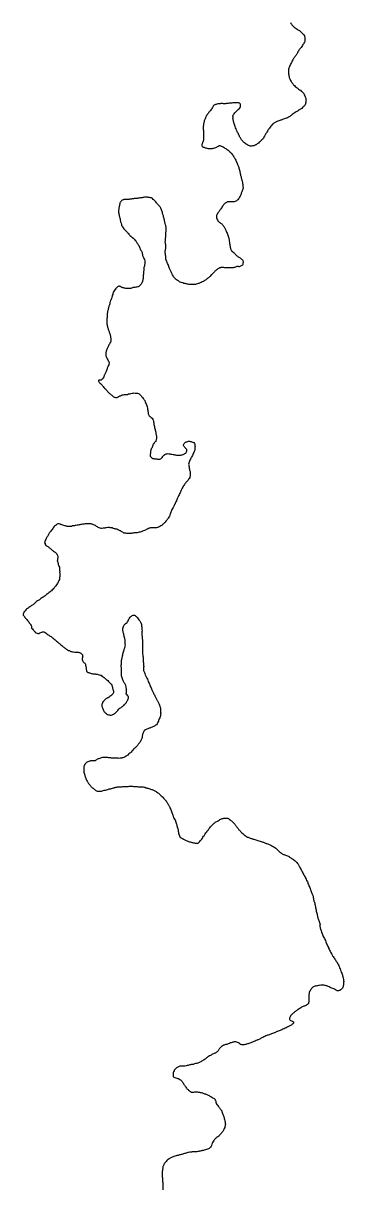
# Model space of a CAD drawing. Header units: inches. Extents: x 130170 to 284068, y 377793 to 804530.
# Drawn here: x 252175 to 254785, y 708781 to 718270 of the extents above; entities that cross this region are included whole.
import ezdxf

# ---------------------------------------------------------------- set-up
doc = ezdxf.new("R2010")
doc.units = ezdxf.units.IN
doc.header["$MEASUREMENT"] = 0
doc.layers.add('muni_il', color=7, linetype='Continuous')

msp = doc.modelspace()

# ---------------------------------------------------------------- linework, layer by layer
at = {"layer": 'muni_il'}
msp.add_lwpolyline([(254351, 718276), (254355, 718270), (254359, 718264), (254362.5, 718259), (254366, 718254), (254371, 718249.3), (254376, 718244.7), (254381, 718240), (254389, 718234), (254393.5, 718230.5), (254398, 718227), (254405, 718222), (254411, 718218.5), (254417, 718215), (254424, 718213), (254429, 718208.5), (254434, 718204), (254439, 718199), (254444, 718194), (254447.5, 718190), (254451, 718186), (254455.5, 718181.5), (254460, 718177), (254465, 718169), (254466, 718164), (254467.5, 718157), (254469, 718150), (254469.5, 718145), (254470, 718140), (254469.5, 718134.5), (254469, 718129), (254467.5, 718123.5), (254466, 718118), (254461, 718110), (254457, 718103.5), (254453, 718097), (254449, 718089), (254445, 718081), (254439.5, 718074.5), (254434, 718068), (254429, 718062.5), (254424, 718057), (254420, 718050.5), (254416, 718044), (254412.5, 718037), (254409, 718030), (254405.5, 718025), (254402, 718020), (254399.5, 718015.5), (254397, 718011), (254393, 718005.7), (254389, 718000.3), (254385, 717995), (254381, 717989.5), (254377, 717984), (254373.5, 717978), (254370, 717972), (254366.5, 717965), (254363, 717958), (254359, 717950.5), (254355, 717943), (254350.5, 717934.5), (254346, 717926), (254343, 717918), (254340, 717910), (254338, 717904), (254336, 717898), (254335.5, 717890.5), (254335, 717883), (254335, 717874.5), (254335, 717866), (254336, 717858), (254337, 717850), (254338.7, 717843.3), (254340.3, 717836.7), (254342, 717830), (254343.5, 717824), (254345, 717818), (254348, 717811), (254351, 717804), (254356, 717797), (254361, 717790), (254365, 717784.5), (254369, 717779), (254372.5, 717774), (254376, 717769), (254383, 717763), (254390, 717757), (254397.5, 717750.5), (254405, 717744), (254411.5, 717738.5), (254418, 717733), (254425, 717728), (254432, 717725), (254439, 717719), (254444, 717715), (254449, 717711), (254454, 717705), (254460, 717698), (254464, 717689), (254468, 717681), (254472, 717673), (254474, 717666.5), (254476, 717660), (254477, 717652), (254477.5, 717645.5), (254478, 717639), (254477, 717633.5), (254476, 717628), (254475, 717620), (254473, 717613), (254472, 717609), (254468.5, 717604), (254465, 717599), (254461, 717594.5), (254457, 717590), (254450, 717584), (254443, 717578), (254438.5, 717574), (254434, 717570), (254429, 717567.5), (254424, 717565), (254418, 717562), (254414, 717558.5), (254410, 717555), (254403.5, 717552), (254397, 717549), (254389.5, 717544.5), (254382, 717540), (254377, 717536), (254372, 717532), (254366, 717528), (254361.5, 717524), (254357, 717520), (254351.5, 717516), (254346, 717512), (254340.5, 717508.5), (254335, 717505), (254326, 717501), (254317.7, 717498), (254309.3, 717495), (254301, 717492), (254294, 717489.5), (254287, 717487), (254281, 717485), (254275, 717483), (254270, 717481.5), (254265, 717480), (254257.3, 717477), (254249.7, 717474), (254242, 717471), (254236, 717468), (254231, 717466), (254226, 717464), (254221.5, 717461), (254217, 717458), (254211, 717453), (254205, 717448), (254199, 717441), (254195, 717436.5), (254191, 717432), (254186, 717424.7), (254181, 717417.3), (254176, 717410), (254172, 717404.5), (254168, 717399), (254163, 717391.5), (254158, 717384), (254155, 717378.5), (254152, 717373), (254148.5, 717368), (254145, 717363), (254142, 717357), (254139, 717351), (254135.5, 717343.5), (254132, 717336), (254128.5, 717332), (254125, 717328), (254118.3, 717321.7), (254111.7, 717315.3), (254105, 717309), (254101, 717305.5), (254097, 717302), (254090, 717295), (254085.5, 717291.5), (254081, 717288), (254076.5, 717285), (254072, 717282), (254067.5, 717279.5), (254063, 717277), (254058, 717275.5), (254053, 717274), (254048, 717273), (254043, 717272), (254034, 717271), (254028, 717271), (254022, 717271), (254017, 717272), (254009, 717275), (254004, 717278), (253996, 717283), (253991.5, 717286), (253987, 717289), (253980.5, 717294), (253974, 717299), (253970, 717303), (253966, 717307), (253959.5, 717314), (253953, 717321), (253949.5, 717327), (253946, 717333), (253943, 717338.5), (253940, 717344), (253937.5, 717348.5), (253935, 717353), (253931.3, 717360.7), (253927.7, 717368.3), (253924, 717376), (253921, 717382), (253918.5, 717386.5), (253916, 717391), (253913.5, 717396), (253911, 717401), (253907.7, 717410.3), (253904.3, 717419.7), (253901, 717429), (253898, 717437), (253895, 717446), (253892, 717455), (253890.5, 717460), (253889, 717465), (253887.5, 717471), (253886, 717477), (253885, 717482), (253884, 717487), (253883, 717495), (253883.5, 717500.5), (253884, 717506), (253883, 717514), (253884, 717522), (253887, 717528), (253892.5, 717534.5), (253898, 717541), (253902, 717545), (253906, 717549), (253912, 717555), (253916, 717559.5), (253920, 717564), (253924, 717567.5), (253928, 717571), (253935, 717577), (253941, 717585), (253943, 717593), (253944, 717599), (253944, 717605), (253944, 717611), (253942, 717614), (253939, 717616), (253935, 717619), (253930, 717622), (253924, 717623), (253918, 717624), (253908, 717624), (253900, 717623), (253891, 717622), (253883, 717621.5), (253875, 717621), (253866.5, 717620.5), (253858, 717620), (253851.5, 717619), (253845, 717618), (253839, 717617.5), (253833, 717617), (253827.5, 717616.5), (253822, 717616), (253814.5, 717616), (253807, 717616), (253801.5, 717616.5), (253796, 717617), (253789.5, 717617), (253783, 717617), (253780, 717615), (253776, 717615), (253768, 717614), (253759, 717614), (253752, 717611), (253747, 717609.5), (253742, 717608), (253735, 717606), (253730, 717604), (253725, 717601), (253722, 717597), (253719, 717590), (253715, 717584), (253712, 717578), (253708, 717571), (253705, 717568), (253700, 717561), (253695, 717554), (253691, 717550), (253687, 717546), (253684.5, 717541.5), (253682, 717537), (253678, 717533), (253674, 717529), (253672, 717524), (253668, 717519), (253664, 717513), (253663, 717509), (253661, 717505), (253658, 717501), (253656, 717493), (253653.5, 717487), (253651, 717481), (253649.5, 717475), (253648, 717469), (253646.5, 717463), (253645, 717457), (253644, 717452), (253643, 717447), (253642, 717438), (253641.5, 717431.5), (253641, 717425), (253641, 717418.5), (253641, 717412), (253641.5, 717405), (253642, 717398), (253642, 717391.5), (253642, 717385), (253642, 717375), (253642, 717367), (253642, 717359), (253642, 717350), (253643, 717341), (253643, 717335), (253643, 717326), (253643, 717320), (253641, 717313), (253639, 717309), (253638, 717305), (253636, 717301), (253635, 717297), (253631, 717289), (253629, 717284), (253629, 717281), (253629, 717278), (253629, 717274), (253631, 717271), (253632, 717269), (253634, 717267), (253637, 717263), (253641, 717263), (253644, 717262), (253648, 717261), (253651, 717259), (253656, 717257), (253660, 717257), (253664, 717256), (253671, 717253), (253677, 717251), (253682, 717250), (253688, 717250), (253694, 717250), (253699, 717250), (253704, 717250), (253709.5, 717251), (253715, 717252), (253720.5, 717252.5), (253726, 717253), (253734, 717256), (253743, 717259), (253748, 717261.5), (253753, 717264), (253757, 717266), (253765, 717271), (253770, 717275), (253777, 717275), (253782, 717273), (253786, 717271), (253789, 717270), (253795, 717267), (253802, 717264), (253810, 717259), (253818, 717254), (253825, 717250), (253831, 717246), (253837, 717241.5), (253843, 717237), (253847, 717233.5), (253851, 717230), (253856, 717225.5), (253861, 717221), (253868, 717215), (253871.5, 717211), (253875, 717207), (253879, 717200), (253882, 717195.5), (253885, 717191), (253890, 717184), (253893, 717179), (253896, 717174), (253898.5, 717168.5), (253901, 717163), (253905, 717156), (253909, 717149), (253913, 717140), (253916, 717133), (253918, 717127.5), (253920, 717122), (253922.5, 717116.5), (253925, 717111), (253928, 717104), (253931, 717095), (253932, 717089.5), (253933, 717084), (253936, 717075), (253938, 717066), (253940, 717057), (253941, 717052), (253942, 717047), (253943.5, 717039.5), (253945, 717032), (253947, 717026), (253949, 717020), (253950, 717015), (253951, 717010), (253952.5, 717004.5), (253954, 716999), (253956, 716992), (253958, 716984), (253960, 716975), (253961, 716966), (253963, 716959), (253963.5, 716952), (253964, 716945), (253964.5, 716939.5), (253965, 716934), (253965, 716927), (253962, 716919), (253960, 716914), (253957, 716906), (253954, 716897), (253952.5, 716892), (253951, 716887), (253948.5, 716881), (253946, 716875), (253944, 716868), (253940.5, 716861.5), (253937, 716855), (253933, 716847), (253928, 716840), (253923, 716834), (253917, 716829), (253911, 716824), (253906, 716821.5), (253901, 716819), (253894, 716818), (253889, 716817), (253884, 716816), (253876.3, 716816.3), (253868.7, 716816.7), (253861, 716817), (253852, 716817.5), (253843, 716818), (253839, 716816), (253835, 716814), (253829, 716812), (253825, 716809), (253820, 716805), (253815, 716801), (253812, 716798), (253806, 716791), (253802, 716786.5), (253798, 716782), (253793, 716774), (253788.5, 716767), (253784, 716760), (253781, 716755.5), (253778, 716751), (253774.5, 716746), (253771, 716741), (253767.5, 716736.5), (253764, 716732), (253761, 716727), (253758, 716722), (253754, 716714), (253750, 716707), (253749, 716703), (253749, 716697), (253749, 716691), (253750, 716685), (253751, 716680), (253752, 716677), (253757, 716669), (253760, 716663), (253765, 716656), (253771, 716651), (253775, 716648), (253778, 716646), (253782, 716644), (253788, 716639), (253791, 716637), (253794, 716634), (253799, 716629), (253803, 716625), (253807, 716619), (253810, 716614), (253814, 716607), (253817, 716602), (253820, 716597), (253822, 716592), (253824, 716587), (253826, 716582), (253828, 716577), (253831.3, 716569), (253834.7, 716561), (253838, 716553), (253841.5, 716545.5), (253845, 716538), (253847, 716530), (253848, 716521), (253849, 716515), (253851, 716509), (253852, 716503), (253853, 716497), (253854, 716491), (253855, 716484.5), (253856, 716478), (253857, 716470), (253858, 716462), (253859, 716455), (253861, 716447), (253862, 716440), (253864, 716434), (253865, 716429), (253867, 716425), (253870, 716418), (253874, 716415), (253876, 716413), (253879, 716412), (253882, 716410), (253885, 716407), (253892, 716402), (253897, 716397), (253901, 716391), (253905, 716386), (253911, 716381), (253915.5, 716377.5), (253920, 716374), (253926, 716370), (253931, 716366.5), (253936, 716363), (253942, 716360), (253947, 716356), (253953, 716351), (253957, 716347), (253960, 716344), (253962, 716340), (253964, 716336), (253965, 716331), (253966, 716327), (253965, 716322), (253964, 716318), (253963, 716313), (253962, 716306), (253960, 716302), (253955, 716297), (253950, 716295), (253944, 716292), (253938, 716289), (253933, 716287), (253930, 716287), (253927, 716289), (253925, 716289), (253921, 716290), (253918, 716291), (253914, 716289), (253909, 716287), (253904, 716286), (253897, 716283), (253890, 716281), (253884, 716279), (253878, 716279), (253872, 716278.5), (253866, 716278), (253858, 716278), (253852.5, 716278), (253847, 716278), (253839.5, 716278.5), (253832, 716279), (253824.5, 716279.5), (253817, 716280), (253809, 716281), (253803, 716282), (253796, 716282), (253790, 716282), (253785, 716282), (253781, 716280), (253775, 716278), (253768, 716275), (253761, 716271), (253755, 716267), (253749, 716263), (253744, 716258), (253740, 716254.5), (253736, 716251), (253732.5, 716247), (253729, 716243), (253725, 716239.5), (253721, 716236), (253715, 716231), (253711, 716226), (253706, 716221), (253701, 716215), (253697, 716210), (253693, 716206.5), (253689, 716203), (253683, 716198.5), (253677, 716194), (253672, 716190), (253667, 716186), (253663, 716182.5), (253659, 716179), (253651, 716175), (253646, 716172), (253639, 716168), (253631, 716164), (253623, 716160), (253615, 716157), (253610, 716155), (253605, 716153), (253599, 716151), (253593, 716149), (253584, 716146), (253577, 716144), (253572, 716143), (253566.5, 716143), (253561, 716143), (253552, 716143), (253544.5, 716143.5), (253537, 716144), (253527, 716144), (253518, 716146), (253512, 716147), (253505, 716148), (253499, 716150), (253493, 716151), (253484, 716153), (253477, 716156), (253471, 716158), (253462, 716160), (253454, 716163), (253448, 716166), (253442, 716170), (253438, 716173), (253433, 716175), (253427.5, 716178.5), (253422, 716182), (253415, 716187), (253411, 716192), (253406, 716198), (253402.5, 716202.5), (253399, 716207), (253395, 716214), (253390, 716222), (253388, 716227), (253385, 716233), (253382, 716241), (253380, 716247), (253377, 716253), (253375, 716258), (253372, 716263), (253369.5, 716268.5), (253367, 716274), (253364, 716281.5), (253361, 716289), (253357.5, 716298), (253354, 716307), (253350.5, 716315.5), (253347, 716324), (253343.5, 716333), (253340, 716342), (253336, 716350), (253336, 716356), (253335, 716363), (253335, 716369.5), (253335, 716376), (253334, 716381), (253333, 716386), (253332.5, 716392), (253332, 716398), (253331.5, 716406), (253331, 716414), (253332, 716419), (253333, 716424), (253334, 716431), (253335, 716438), (253335, 716448), (253335, 716457), (253335, 716466), (253334, 716475), (253332.5, 716482), (253331, 716489), (253332, 716494.5), (253333, 716500), (253333.5, 716508), (253334, 716516), (253334.5, 716522.5), (253335, 716529), (253335.3, 716536), (253335.7, 716543), (253336, 716550), (253336, 716556.5), (253336, 716563), (253337, 716569.5), (253338, 716576), (253338.5, 716581), (253339, 716586), (253339, 716596), (253338, 716604), (253337.5, 716609.5), (253337, 716615), (253335, 716623), (253333, 716630), (253331, 716639), (253329.5, 716644), (253328, 716649), (253327, 716654.5), (253326, 716660), (253325, 716664), (253324, 716669), (253323, 716674), (253321.5, 716680), (253320, 716686), (253318, 716695), (253316, 716704), (253314.5, 716709), (253313, 716714), (253310, 716723), (253308, 716731), (253306, 716737.7), (253304, 716744.3), (253302, 716751), (253298, 716758), (253295.5, 716764), (253293, 716770), (253290, 716774), (253287, 716778), (253284, 716782), (253279, 716787.5), (253274, 716793), (253269.5, 716798.5), (253265, 716804), (253260, 716809), (253254, 716817), (253247, 716824), (253242, 716830), (253238, 716833.5), (253234, 716837), (253228, 716843), (253224, 716846), (253218, 716848), (253210, 716850), (253202, 716851), (253195, 716852), (253192, 716853), (253188, 716854), (253181, 716855), (253174, 716855), (253167, 716855), (253162, 716854), (253155, 716853), (253150, 716851), (253143, 716850), (253138, 716849.5), (253133, 716849), (253126, 716848), (253120, 716847), (253114, 716846), (253108.5, 716845.5), (253103, 716845), (253096, 716844), (253086.5, 716843.5), (253077, 716843), (253072, 716842), (253067, 716841), (253062, 716840), (253057, 716839), (253052, 716838.5), (253047, 716838), (253041, 716837.5), (253035, 716837), (253029, 716836.5), (253023, 716836), (253017, 716835.5), (253011, 716835), (253006, 716835), (253001, 716835), (252995, 716835), (252991, 716834), (252989, 716833), (252981, 716830), (252975, 716826), (252970, 716819), (252966, 716815), (252962, 716809), (252962, 716805), (252961, 716798), (252960, 716793), (252959, 716788), (252957, 716780), (252955.5, 716774.3), (252954, 716769), (252953, 716762), (252952, 716754), (252951, 716748), (252951, 716741), (252951, 716732), (252952, 716724.5), (252953, 716717), (252955, 716709), (252957, 716703.5), (252959, 716698), (252960, 716692), (252961, 716686), (252964, 716677), (252964.5, 716672), (252965, 716667), (252966, 716661), (252967, 716655), (252969.5, 716648.5), (252972, 716642), (252974, 716633), (252976, 716625), (252980, 716618), (252984, 716612), (252989, 716605), (252994, 716598), (252999, 716592), (253004, 716586), (253009.3, 716580.7), (253014.7, 716575.3), (253020, 716570), (253024, 716565.5), (253028, 716561), (253035, 716554), (253039.5, 716548.5), (253044, 716543), (253051, 716536), (253055.5, 716532.5), (253060, 716529), (253064, 716525.5), (253068, 716522), (253072, 716520), (253075, 716518), (253079, 716514), (253082, 716511), (253087, 716503), (253090.5, 716498), (253094, 716493), (253097.5, 716488), (253101, 716483), (253104.7, 716477.3), (253108.3, 716471.7), (253112, 716466), (253115, 716460), (253118, 716454), (253122, 716447), (253125, 716439), (253128, 716433), (253131, 716427), (253134, 716420.5), (253137, 716414), (253139.5, 716409.5), (253142, 716405), (253143, 716400), (253144, 716395), (253146, 716387), (253147, 716381), (253149, 716374), (253151, 716369), (253153, 716364), (253157, 716355), (253161, 716346), (253164, 716337), (253165, 716331), (253165, 716324), (253165, 716315), (253165, 716310), (253163, 716303), (253162, 716295), (253159, 716287), (253158, 716281), (253158, 716276), (253158, 716270), (253157, 716262), (253156, 716254), (253155, 716249), (253154, 716244), (253154, 716238), (253153.5, 716232.5), (253153, 716227), (253152, 716219.5), (253151, 716212), (253151, 716206), (253151, 716200), (253150.5, 716192), (253150, 716184), (253149, 716179), (253147, 716173), (253145, 716167), (253142, 716160), (253138, 716154), (253138, 716151), (253135, 716147), (253131.5, 716143), (253128, 716139), (253121, 716132), (253116, 716128), (253111, 716125), (253106, 716124), (253098, 716122), (253091, 716121), (253084, 716120), (253079, 716119), (253072, 716119), (253067, 716118), (253064, 716116), (253057, 716114), (253050, 716112), (253043, 716111), (253037.5, 716111), (253032, 716111), (253024, 716111), (253015, 716112), (253009, 716112), (253003, 716114), (252996, 716115), (252991, 716116), (252986, 716117), (252983, 716119), (252979, 716120), (252975, 716122), (252970, 716125), (252966, 716126), (252961, 716128), (252958, 716129), (252954, 716129), (252949, 716128), (252947, 716127), (252943, 716125), (252939, 716122), (252937, 716119), (252933, 716115), (252930.9, 716112.9), (252928, 716110), (252924, 716104), (252920, 716099), (252916, 716093), (252911, 716084.5), (252906, 716076), (252905, 716070), (252903, 716062), (252900, 716053), (252898.5, 716047), (252897, 716041), (252895, 716035.5), (252893, 716030), (252891, 716023), (252889, 716017), (252885, 716012), (252883, 716003), (252881, 715997), (252879, 715991), (252879, 715986), (252876, 715979), (252874, 715972), (252872.5, 715967), (252871, 715962), (252869.5, 715956), (252868, 715950), (252867, 715944), (252865, 715937), (252863.5, 715932), (252862, 715927), (252861, 715919), (252860, 715914), (252859, 715909), (252859, 715902), (252858.5, 715896.5), (252858, 715891), (252857.5, 715882.5), (252857, 715874), (252856.5, 715867), (252856, 715860), (252856, 715851.5), (252856, 715843), (252856, 715836.5), (252856, 715830), (252856.5, 715822.5), (252857, 715815), (252858, 715807), (252860, 715803), (252862, 715795), (252863, 715790), (252865, 715785), (252867, 715780), (252869, 715771), (252872, 715766), (252874, 715760), (252875.5, 715754.5), (252877, 715749), (252879, 715743), (252882, 715736), (252883, 715730), (252884, 715725), (252885, 715718), (252886, 715712), (252887, 715707), (252887, 715699.5), (252887, 715692), (252887, 715686), (252887, 715680), (252886, 715675), (252884, 715672), (252881, 715668), (252880, 715666), (252879, 715663), (252876, 715658), (252873, 715653), (252870, 715645), (252867, 715639), (252864, 715633), (252862, 715627), (252859, 715622), (252856, 715614), (252853, 715609), (252851, 715600), (252849, 715595), (252847, 715589), (252847, 715584), (252846, 715576), (252847, 715569), (252847, 715562), (252849, 715557), (252852, 715550), (252856, 715543), (252859, 715537), (252863, 715529), (252867, 715522), (252871, 715517), (252872, 715513), (252874, 715509), (252874, 715506), (252874, 715503), (252874, 715499), (252873, 715495), (252871, 715490), (252867, 715482), (252864, 715473), (252861.5, 715467), (252859, 715461), (252857, 715455.5), (252855, 715450), (252852, 715443), (252849, 715436), (252846.5, 715430), (252844, 715424), (252842, 715418.5), (252840, 715413), (252837.5, 715408.5), (252835, 715404), (252832.5, 715397.5), (252830, 715391), (252826, 715383.5), (252822, 715376), (252816, 715369), (252812, 715366), (252808, 715365), (252801, 715364), (252797, 715365), (252793, 715365), (252791, 715364), (252788, 715363), (252787, 715361), (252787, 715359), (252788, 715355), (252791, 715351), (252795, 715345), (252798.5, 715341), (252802, 715337), (252805, 715336), (252809, 715332), (252814, 715327), (252817.5, 715323), (252821, 715319), (252826, 715312.5), (252831, 715306), (252837.5, 715299.5), (252844, 715293), (252847, 715289), (252853, 715282), (252857, 715277), (252861.5, 715272.5), (252866, 715268), (252872, 715262.5), (252878, 715257), (252882, 715253.5), (252886, 715250), (252891, 715246), (252895.5, 715242.5), (252900, 715239), (252903, 715235), (252907, 715232), (252911, 715228), (252916, 715226), (252921, 715225), (252926, 715223), (252929, 715222), (252933, 715222), (252938, 715223), (252941, 715224), (252945, 715227), (252949, 715230), (252957, 715234), (252962, 715236), (252967, 715238), (252975, 715242), (252982, 715244), (252987, 715244.5), (252992, 715245), (252998.5, 715246.5), (253005, 715248), (253015, 715248), (253024, 715249), (253032, 715252), (253037.5, 715253), (253043, 715254), (253052, 715256), (253061, 715259), (253069.5, 715259.5), (253078, 715260), (253085.5, 715259.5), (253093, 715259), (253099.5, 715259), (253106, 715259), (253113, 715255), (253118, 715252), (253123, 715249), (253129, 715242.5), (253135, 715236), (253139, 715231), (253143, 715227), (253147, 715223), (253151.5, 715216.5), (253156, 715210), (253160, 715204), (253164, 715198), (253167.7, 715189.3), (253171.3, 715180.7), (253175, 715172), (253178, 715164), (253181, 715156), (253184, 715146.5), (253187, 715137), (253188, 715128), (253189, 715120), (253190, 715112), (253191, 715103.5), (253192, 715095), (253193.5, 715089.5), (253195, 715084), (253198, 715079), (253201, 715074), (253206, 715069.5), (253211, 715065), (253217.5, 715059.5), (253224, 715054), (253229, 715048), (253231.5, 715043.5), (253234, 715039), (253234.5, 715032), (253235, 715025), (253237, 715017), (253238, 715011), (253239.5, 715003.5), (253241, 714996), (253243, 714987.5), (253245, 714979), (253246.5, 714971.5), (253248, 714964), (253250, 714956), (253252, 714948), (253253.5, 714940.5), (253255, 714933), (253255.5, 714927), (253256, 714921), (253257.5, 714916), (253259, 714911), (253260, 714904.5), (253261, 714898), (253261, 714892.5), (253261, 714887), (253257, 714881), (253256, 714876), (253255, 714871), (253254, 714866), (253250, 714862.5), (253246, 714859), (253241.5, 714853), (253237, 714847), (253234, 714842.5), (253231, 714838), (253229, 714832), (253226.5, 714825.5), (253224, 714819), (253221, 714810), (253217, 714805), (253215, 714798.5), (253213, 714792), (253212, 714787), (253212, 714782), (253212, 714777), (253211.5, 714772), (253211, 714767), (253209.5, 714761), (253208, 714755), (253209, 714746), (253214, 714741), (253218.5, 714736), (253223, 714731), (253230, 714727), (253237, 714726), (253244, 714725), (253250, 714724.5), (253256, 714724), (253262.5, 714723), (253269, 714722), (253277.5, 714722), (253286, 714722), (253294, 714724), (253300.5, 714729.5), (253307, 714735), (253313, 714742), (253315, 714748), (253321, 714755), (253328, 714760), (253333, 714762), (253338, 714764), (253346, 714765), (253354, 714766), (253359.5, 714765.5), (253365, 714765), (253370.5, 714763.5), (253376, 714762), (253385.5, 714761), (253395, 714760), (253401.5, 714758.5), (253408, 714757), (253416, 714756), (253424, 714755), (253433, 714754), (253442, 714753), (253450, 714753.5), (253458, 714754), (253464, 714755.5), (253470, 714757), (253476.5, 714759), (253483, 714761), (253487.5, 714763.5), (253492, 714766), (253499, 714771), (253501.5, 714775.5), (253504, 714780), (253507, 714789), (253507.5, 714794), (253508, 714799), (253504, 714803), (253498, 714809), (253492, 714816), (253488, 714821), (253484, 714826), (253481, 714832), (253481, 714838), (253482, 714844), (253486, 714850), (253493, 714856), (253497.5, 714859), (253502, 714862), (253508, 714863.5), (253514, 714865), (253521, 714866.5), (253528, 714868), (253534.7, 714866.3), (253541.3, 714864.7), (253548, 714863), (253555.5, 714859.5), (253563, 714856), (253569, 714849), (253573, 714841), (253573.5, 714833.5), (253574, 714826), (253573, 714818), (253573, 714812.5), (253573, 714807), (253572, 714801), (253571, 714795), (253569.5, 714789), (253568, 714783), (253564, 714775), (253560, 714767), (253556, 714759), (253552, 714750.5), (253548, 714742), (253544, 714736), (253540, 714730), (253536, 714721), (253532, 714712), (253529, 714704), (253526, 714696), (253524, 714688.5), (253522, 714681), (253523, 714674), (253524, 714667), (253525.7, 714657.7), (253527.3, 714648.3), (253529, 714639), (253530, 714632), (253531.5, 714626.5), (253533, 714621), (253533.5, 714612.5), (253534, 714604), (253533.7, 714597), (253533.3, 714590), (253533, 714583), (253532, 714577.5), (253531, 714572), (253526.5, 714564.5), (253522, 714557), (253517.5, 714551.5), (253513, 714546), (253506.5, 714538.5), (253500, 714531), (253495.7, 714525.3), (253491.3, 714519.7), (253487, 714514), (253482.8, 714507), (253478.5, 714500), (253474.3, 714493), (253470, 714486), (253467, 714480.5), (253464, 714475), (253461.3, 714468), (253458.7, 714461), (253456, 714454), (253452, 714446), (253448, 714438), (253444, 714430), (253440, 714422), (253436, 714414), (253433, 714409.5), (253430, 714405), (253429, 714398), (253425, 714390), (253422, 714381), (253418.5, 714375), (253415, 714369), (253413, 714363.5), (253411, 714358), (253407.7, 714351.3), (253404.3, 714344.7), (253401, 714338), (253398, 714332.5), (253395, 714327), (253390, 714318.5), (253385, 714310), (253382.3, 714303), (253379.7, 714296), (253377, 714289), (253374, 714281), (253371, 714273), (253370, 714268), (253369, 714263), (253364.8, 714256), (253360.5, 714249), (253356.3, 714242), (253352, 714235), (253347.5, 714229.5), (253343, 714224), (253337, 714216.5), (253331, 714209), (253324, 714202), (253319, 714197.5), (253314, 714193), (253310, 714189), (253306, 714185), (253301, 714181), (253296, 714177), (253288.5, 714173), (253281, 714169), (253276, 714167), (253271, 714165), (253265.5, 714164), (253260, 714163), (253253, 714163), (253246, 714163), (253240.5, 714163), (253235, 714163), (253228.5, 714162), (253222, 714161), (253216, 714161), (253210, 714161), (253205, 714160), (253200, 714159), (253191, 714155), (253184, 714151.5), (253177, 714148), (253170, 714144), (253163, 714140), (253154, 714137), (253145, 714134), (253136.5, 714130.5), (253128, 714127), (253119.5, 714125.5), (253111, 714124), (253102, 714122.5), (253093, 714121), (253085, 714120.5), (253077, 714120), (253071, 714119.5), (253065, 714119), (253059, 714118), (253053, 714117), (253046.3, 714117), (253039.7, 714117), (253033, 714117), (253025.5, 714117), (253018, 714117), (253009, 714118), (253002, 714118.5), (252995, 714119), (252990, 714122.5), (252985, 714126), (252979, 714129), (252971, 714133), (252963, 714138), (252957.5, 714140.5), (252952, 714143), (252945, 714147), (252938, 714150), (252929, 714152), (252923.5, 714153.5), (252918, 714155), (252911, 714156), (252906, 714157), (252899, 714161), (252892, 714162), (252887, 714162.5), (252882, 714163), (252876.5, 714163.5), (252871, 714164), (252863, 714164), (252854, 714163), (252845, 714161), (252839.5, 714160), (252834, 714159), (252825, 714158), (252816, 714157), (252809, 714157), (252801, 714159), (252792, 714161), (252786, 714165), (252779, 714169), (252772, 714174), (252767, 714177), (252762, 714180), (252755, 714183.5), (252748, 714187), (252742, 714190), (252737, 714191.5), (252732, 714193), (252727, 714193.5), (252722, 714194), (252716.5, 714194.5), (252711, 714195), (252703, 714195), (252695.5, 714195), (252688, 714195), (252679, 714193.5), (252670, 714192), (252663.5, 714191.5), (252657, 714191), (252650, 714189.5), (252643, 714188), (252636, 714186.7), (252629, 714185.3), (252622, 714184), (252613, 714182.5), (252604, 714181), (252597.5, 714180), (252591, 714179), (252584, 714178), (252577, 714177), (252568, 714174), (252564, 714174), (252556, 714173.5), (252548, 714173), (252539, 714173), (252533.5, 714174), (252528, 714175), (252523, 714176), (252518, 714177), (252512, 714179), (252506, 714181), (252497, 714184), (252488, 714187), (252484, 714188), (252479, 714190), (252474, 714192), (252467, 714194), (252460, 714195), (252455, 714194), (252450.5, 714191.5), (252446, 714189), (252441.5, 714184.5), (252437, 714180), (252430.5, 714174.5), (252424, 714169), (252419.5, 714162.5), (252415, 714156), (252409.3, 714149.3), (252403.7, 714142.7), (252398, 714136), (252394.3, 714130.3), (252390.7, 714124.7), (252387, 714119), (252383.5, 714113), (252380, 714107), (252377.5, 714102.5), (252375, 714098), (252371.3, 714092), (252367.7, 714086), (252364, 714080), (252361, 714074), (252358, 714068), (252354, 714059), (252351, 714052), (252349.5, 714045), (252348, 714038), (252352, 714036), (252352, 714031), (252354, 714025), (252359, 714019), (252364, 714015.5), (252369, 714012), (252374, 714009), (252379, 714006), (252383.5, 714003), (252388, 714000), (252394, 713995), (252400, 713990), (252405, 713985.5), (252410, 713981), (252414.5, 713977), (252419, 713973), (252424, 713970.5), (252429, 713968), (252433, 713964.5), (252437, 713961), (252441, 713957.5), (252445, 713954), (252449, 713949), (252451.5, 713943.5), (252454, 713938), (252455, 713932.5), (252456, 713927), (252456, 713921), (252455, 713915), (252454, 713910), (252453, 713905), (252452.5, 713898), (252452, 713891), (252455, 713886), (252456.5, 713878.5), (252458, 713871), (252460, 713864), (252462, 713857), (252465.5, 713849.5), (252469, 713842), (252469.5, 713833), (252470, 713824), (252471, 713817), (252472, 713810), (252471.5, 713805), (252471, 713800), (252471.3, 713792), (252471.7, 713784), (252472, 713776), (252471.5, 713766.5), (252471, 713757), (252470, 713749.5), (252469, 713742), (252465, 713734), (252463, 713725), (252458, 713719), (252454, 713712.5), (252450, 713706), (252445.5, 713698.5), (252441, 713691), (252437, 713686), (252433, 713681), (252428.5, 713675.5), (252424, 713670), (252417.3, 713663.3), (252410.7, 713656.7), (252404, 713650), (252399, 713646), (252394, 713642), (252386.5, 713635.5), (252379, 713629), (252371.5, 713624), (252364, 713619), (252358, 713613.5), (252352, 713608), (252345, 713603), (252338, 713598), (252331.5, 713594.5), (252325, 713591), (252318.5, 713586), (252312, 713581), (252307, 713577), (252302, 713573), (252296, 713570), (252290, 713567), (252283.5, 713562), (252277, 713557), (252271, 713551), (252265, 713545), (252260, 713541.5), (252255, 713538), (252249, 713533), (252243, 713529), (252237, 713525), (252232, 713522), (252227, 713519), (252220, 713514), (252214, 713509), (252208, 713504), (252202, 713499), (252196, 713494), (252189, 713487), (252184.5, 713481.5), (252180, 713476), (252178, 713471), (252176, 713466), (252175, 713458), (252175, 713452), (252179.5, 713445.5), (252184, 713439), (252188.8, 713433), (252193.5, 713427), (252198.3, 713421), (252203, 713415), (252208.3, 713408.5), (252213.5, 713402), (252218.8, 713395.5), (252224, 713389), (252225.8, 713386.9), (252231, 713381), (252235, 713374.5), (252239, 713368), (252243, 713361), (252243, 713355), (252243, 713349), (252243, 713345), (252249, 713338.5), (252255, 713332), (252259.5, 713326.5), (252264, 713321), (252268.5, 713317), (252273, 713313), (252281, 713308), (252288, 713303), (252293, 713302.5), (252298, 713302), (252304, 713302), (252311, 713307), (252317, 713309), (252325, 713313), (252332, 713314), (252341, 713314), (252348, 713312), (252354, 713309), (252362, 713303), (252370, 713297), (252377, 713292), (252384, 713287), (252389, 713283.5), (252394, 713280), (252401, 713276), (252407, 713271.5), (252413, 713267), (252417, 713263.5), (252421, 713260), (252427.4, 713255), (252433.8, 713250), (252440.2, 713245), (252446.6, 713240), (252453, 713235), (252457, 713230), (252465, 713224), (252470.7, 713219.3), (252476.3, 713214.7), (252482, 713210), (252488, 713204), (252495, 713198), (252500.3, 713193.7), (252505.7, 713189.3), (252511, 713185), (252516, 713181), (252521, 713177), (252526, 713173), (252534, 713168), (252543, 713164), (252548, 713162), (252553, 713160), (252558, 713158), (252563, 713156), (252569, 713154), (252577, 713153), (252585, 713152), (252594, 713150), (252601.5, 713149.5), (252609, 713149), (252616.5, 713149), (252624, 713149), (252629, 713148), (252633, 713146), (252638, 713143), (252643, 713141), (252650, 713135), (252656, 713128), (252657, 713123), (252658, 713118), (252659, 713110), (252657, 713106), (252655, 713101), (252655, 713091), (252656, 713082), (252660, 713076), (252663, 713072), (252666, 713068), (252671, 713062), (252676, 713059), (252679, 713057), (252681, 713053), (252681.5, 713047.5), (252682, 713042), (252684, 713032.5), (252686, 713023), (252686, 713016), (252687, 713009), (252689, 713003), (252691, 712996), (252695, 712990), (252703, 712985), (252708, 712983), (252713, 712981), (252722, 712978), (252727.5, 712976.5), (252733, 712975), (252742, 712974), (252748, 712973.5), (252754, 712973), (252760, 712972), (252766, 712971), (252775.5, 712969.5), (252785, 712968), (252794, 712966), (252803, 712963), (252809, 712961), (252816, 712955), (252820.5, 712951.5), (252825, 712948), (252832.5, 712942.5), (252840, 712937), (252845.3, 712932.7), (252850.7, 712928.3), (252856, 712924), (252862.5, 712917.5), (252869, 712911), (252874, 712906), (252879, 712901), (252884.3, 712894.7), (252889.7, 712888.3), (252895, 712882), (252899, 712875), (252900, 712869), (252901, 712863), (252902.5, 712857.5), (252904, 712852), (252905.5, 712846), (252907, 712840), (252909, 712831), (252909, 712826), (252909, 712821), (252907, 712812), (252904, 712809), (252900, 712804.5), (252896, 712800), (252888, 712794), (252881, 712788), (252873.5, 712783.5), (252866, 712779), (252861.5, 712776.5), (252857, 712774), (252852.5, 712771.5), (252848, 712769), (252841, 712764), (252835, 712757), (252830, 712753), (252827, 712748.5), (252824, 712744), (252820, 712736), (252817.5, 712730), (252815, 712724), (252814, 712715), (252815.5, 712708), (252817, 712701), (252819, 712696), (252822, 712688), (252825, 712681.5), (252828, 712675), (252831, 712670), (252834, 712665), (252838, 712660.5), (252842, 712656), (252847, 712652), (252852, 712648), (252860, 712643), (252862, 712642.2), (252870, 712639), (252876.5, 712638), (252883, 712637), (252892, 712637), (252900, 712640), (252905.5, 712642), (252911, 712644), (252917, 712650), (252924, 712654), (252928, 712657.5), (252932, 712661), (252938, 712666), (252940.4, 712668.7), (252945, 712674), (252950, 712682), (252953, 712687), (252957, 712692), (252963, 712696), (252971, 712700), (252977, 712704), (252983, 712708), (252988.5, 712712), (252994, 712716), (252999.3, 712722.3), (253004.5, 712728.5), (253009.8, 712734.8), (253015, 712741), (253016, 712742), (253019, 712747), (253022, 712752), (253024.5, 712757), (253027, 712762), (253030, 712770), (253031, 712776), (253032, 712782), (253032, 712787), (253028.5, 712791), (253025, 712795), (253020, 712801), (253014, 712808), (253014, 712814), (253014.5, 712820), (253015, 712826), (253015, 712833.5), (253015, 712841), (253015, 712851), (253014, 712856), (253013, 712861), (253012, 712868), (253010, 712877), (253007, 712882.5), (253004, 712888), (253001, 712893.5), (252998, 712899), (252994.5, 712905), (252991, 712911), (252988, 712918), (252985, 712925), (252982, 712932), (252979.5, 712941), (252977, 712950), (252975.5, 712957.5), (252974, 712965), (252974.5, 712974), (252975, 712983), (252975, 712988.5), (252975, 712994), (252974.8, 713001.5), (252974.5, 713009), (252974.3, 713016.5), (252974, 713024), (252973.5, 713030.5), (252973, 713037), (252973.3, 713044.7), (252973.7, 713052.3), (252974, 713060), (252974.3, 713068.7), (252974.7, 713077.3), (252975, 713086), (252977, 713090), (252978, 713095), (252980, 713100), (252981, 713109), (252982.5, 713114), (252984, 713119), (252985, 713127), (252986, 713136), (252989, 713145), (252991, 713153), (252993, 713161), (252996, 713169), (252998, 713174.5), (253000, 713180), (253002, 713184), (253003, 713188), (253004, 713194), (253005, 713199), (253007, 713207), (253006, 713215), (253005.5, 713220.5), (253005, 713226), (253005, 713235), (253005, 713242), (253004, 713251), (253003, 713256), (253002, 713261), (253000, 713268), (252998, 713277), (252996.5, 713282), (252995, 713287), (252994, 713292), (252993, 713297), (252991, 713303), (252989.5, 713308.5), (252988, 713314), (252987.5, 713319), (252987, 713324), (252987, 713332.5), (252987, 713341), (252988, 713350), (252990, 713359), (252994, 713366), (252996.5, 713370.5), (252999, 713375), (253004, 713378), (253008, 713382), (253014, 713387), (253020, 713391), (253024, 713396), (253028, 713404), (253032, 713411), (253036, 713418), (253038.5, 713422.5), (253041, 713427), (253046, 713434), (253050, 713439), (253056, 713443.5), (253062, 713448), (253069, 713450), (253076, 713452), (253082, 713450), (253086, 713448), (253092, 713443), (253100, 713437), (253103, 713432.5), (253106, 713428), (253111.5, 713421), (253117, 713414), (253122, 713408), (253124.5, 713403.5), (253127, 713399), (253130, 713394.5), (253133, 713390), (253136, 713382), (253136.7, 713375), (253137.3, 713368), (253138, 713361), (253139.5, 713352), (253141, 713343), (253141.5, 713333.5), (253142, 713324), (253141, 713316), (253140, 713308), (253141, 713300), (253141, 713293.5), (253141, 713287), (253142, 713282), (253143, 713277), (253143.5, 713271), (253144, 713265), (253144.5, 713258.5), (253145, 713252), (253145.3, 713244.7), (253145.7, 713237.3), (253146, 713230), (253146, 713220), (253146, 713212), (253146, 713204), (253146, 713194.5), (253146, 713185), (253146, 713177), (253146, 713169), (253146, 713161), (253146, 713153), (253146, 713145), (253147, 713135.5), (253148, 713126), (253149.3, 713117), (253150.7, 713108), (253152, 713099), (253152, 713093.5), (253152, 713088), (253152.3, 713080), (253152.7, 713072), (253153, 713064), (253153.5, 713057), (253154, 713050), (253155, 713042), (253156, 713034), (253155.5, 713025.5), (253155, 713017), (253154.5, 713011), (253154, 713005), (253155.5, 713000), (253157, 712995), (253159, 712989.5), (253161, 712984), (253164.5, 712975), (253168, 712966), (253170.5, 712960.5), (253173, 712955), (253176, 712949), (253179, 712943), (253182, 712937), (253185.7, 712928.7), (253189.3, 712920.3), (253193, 712912), (253196, 712905), (253199, 712898), (253202.3, 712890.3), (253205.7, 712882.7), (253209, 712875), (253212.5, 712866.8), (253216, 712858.5), (253219.5, 712850.3), (253223, 712842), (253225, 712836.5), (253227, 712831), (253229.5, 712826), (253232, 712821), (253235.7, 712814.7), (253239.3, 712808.3), (253243, 712802), (253246, 712795), (253249, 712788), (253251.5, 712782.5), (253254, 712777), (253257, 712772), (253260, 712767), (253262.5, 712762), (253265, 712757), (253268, 712752.5), (253271, 712748), (253274, 712742), (253277, 712736), (253279.5, 712730.5), (253282, 712725), (253285, 712718), (253288, 712709), (253290, 712700), (253292, 712697), (253292, 712689), (253292, 712681), (253292.5, 712674), (253293, 712667), (253293.5, 712660.5), (253294, 712654), (253293, 712644.5), (253292, 712635), (253292, 712630), (253289, 712623), (253286, 712615.5), (253283, 712608), (253280.3, 712601), (253277.7, 712594), (253275, 712587), (253272, 712579), (253269, 712571), (253264.5, 712565), (253260, 712559), (253253, 712554), (253246, 712549), (253241.5, 712546.5), (253237, 712544), (253230.3, 712541.3), (253223.7, 712538.7), (253217, 712536), (253212, 712534), (253207, 712532), (253201.5, 712530.5), (253196, 712529), (253189, 712526), (253180, 712522), (253175, 712519), (253170, 712516), (253163, 712511), (253156, 712505), (253153.7, 712498.7), (253151.3, 712492.3), (253149, 712486), (253147, 712480), (253145, 712474), (253144, 712467.5), (253143, 712461), (253142, 712456), (253141, 712447), (253138, 712441), (253135, 712435), (253133, 712428), (253129.5, 712424), (253126, 712420), (253123, 712415), (253117, 712407), (253114, 712402.5), (253111, 712398), (253107.5, 712394), (253104, 712390), (253099, 712385), (253094, 712380), (253088, 712374), (253083, 712369), (253079, 712365), (253072, 712359), (253066, 712351), (253062.5, 712347), (253059, 712343), (253053, 712336.5), (253047, 712330), (253042, 712327), (253036, 712322), (253032, 712318), (253026, 712312), (253021.5, 712309), (253017, 712306), (253012, 712303), (253005, 712298), (253000, 712295.5), (252995, 712293), (252986, 712290), (252980, 712288), (252975, 712287), (252970, 712286), (252963.5, 712285.5), (252957, 712285), (252948, 712285.5), (252939, 712286), (252930, 712286), (252924, 712286), (252917, 712286), (252910, 712286), (252902, 712286.5), (252894, 712287), (252888.5, 712288), (252883, 712289), (252876.3, 712289.7), (252869.7, 712290.3), (252863, 712291), (252855.5, 712291.5), (252848, 712292), (252842, 712292.5), (252836, 712293), (252828, 712293), (252819, 712293), (252810, 712289), (252804, 712287), (252799, 712285), (252791, 712282), (252784, 712280), (252777, 712277), (252771, 712272), (252765, 712269), (252760, 712265), (252753.3, 712265), (252746.6, 712265), (252745, 712265), (252739, 712265), (252733, 712265), (252725, 712265), (252719.5, 712263), (252714, 712261), (252708, 712258.5), (252702, 712256), (252696.5, 712253), (252691, 712250), (252685.5, 712245.5), (252680, 712241), (252677.8, 712237.3), (252674, 712231), (252671, 712225), (252668, 712219), (252667.5, 712213), (252667, 712207), (252667, 712201), (252667, 712195), (252668, 712189), (252668, 712180.5), (252668, 712172), (252671, 712164), (252673, 712156.5), (252675, 712149), (252677.3, 712142.7), (252679.7, 712136.3), (252682, 712130), (252683.5, 712124.5), (252685, 712119), (252687.5, 712112.5), (252690, 712106), (252695, 712099), (252698.5, 712094.5), (252702, 712090), (252704.5, 712085), (252707, 712080), (252711.5, 712074), (252716, 712068), (252720, 712063.5), (252724, 712059), (252728, 712054), (252732, 712049), (252736, 712046), (252744, 712041), (252750, 712036), (252756, 712031), (252760.5, 712027.5), (252765, 712024), (252771, 712020.5), (252777, 712017), (252783, 712017), (252791, 712017), (252800, 712017), (252806.5, 712018), (252813, 712019), (252819, 712021), (252825, 712023), (252834.5, 712025), (252844, 712027), (252853.5, 712029), (252863, 712031), (252868, 712034), (252875, 712036), (252881, 712037), (252887, 712038), (252894.3, 712040.3), (252901.7, 712042.7), (252909, 712045), (252914, 712046), (252919, 712047), (252924, 712048.5), (252929, 712050), (252936, 712051), (252943, 712052), (252949, 712052), (252955, 712052), (252962.7, 712052.7), (252970.3, 712053.3), (252978, 712054), (252984.5, 712054.5), (252991, 712055), (252998.5, 712056), (253006, 712057), (253013.7, 712057), (253021.3, 712057), (253029, 712057), (253036.3, 712057.3), (253043.7, 712057.7), (253051, 712058), (253058, 712057.7), (253065, 712057.3), (253072, 712057), (253078.5, 712056.5), (253085, 712056), (253094, 712055.5), (253103, 712055), (253111, 712054), (253118, 712054), (253126, 712053), (253131, 712052.5), (253136, 712052), (253143.5, 712052), (253151, 712052), (253160, 712050), (253166, 712049), (253173, 712046), (253181, 712044), (253185, 712043), (253190, 712042), (253198, 712040), (253205, 712037), (253211, 712035), (253219, 712031), (253225, 712030), (253230.5, 712027.5), (253236, 712025), (253240, 712023), (253245.5, 712020.5), (253251, 712018), (253256, 712015), (253261, 712012), (253268, 712008), (253272, 712004.5), (253276, 712001), (253282, 711996), (253288, 711991), (253293, 711985.5), (253298, 711980), (253305, 711973), (253310.5, 711967.5), (253316, 711962), (253320.5, 711957), (253325, 711952), (253329.5, 711947.5), (253334, 711943), (253338, 711938), (253342, 711933), (253345, 711927.5), (253348, 711922), (253351.5, 711916), (253355, 711910), (253357.5, 711905.5), (253360, 711901), (253362.5, 711896.5), (253365, 711892), (253368.5, 711884.5), (253372, 711877), (253376, 711868.5), (253380, 711860), (253383, 711851.5), (253386, 711843), (253388.5, 711836.5), (253391, 711830), (253393, 711822), (253395, 711817), (253397, 711812), (253399.5, 711805.5), (253402, 711799), (253406.5, 711790.5), (253411, 711782), (253413.5, 711777.5), (253416, 711773), (253418, 711764), (253420.3, 711756.8), (253422.5, 711749.5), (253424.8, 711742.3), (253427, 711735), (253429.5, 711726.5), (253432, 711718), (253434, 711711.5), (253436, 711705), (253436.5, 711698), (253437, 711691), (253438, 711685), (253439, 711679.5), (253440, 711674), (253440, 711670), (253446, 711662), (253447, 711653), (253451, 711647), (253454, 711643), (253461, 711638), (253467, 711634), (253473, 711630), (253478.1, 711628.3), (253479, 711628), (253486, 711623), (253491, 711620.5), (253496, 711618), (253501, 711616), (253509, 711612), (253515, 711611), (253521, 711609), (253530, 711606), (253536, 711604.5), (253542, 711603), (253547.5, 711601), (253553, 711599), (253562, 711597), (253569, 711596), (253576, 711595), (253582, 711594.5), (253588, 711594), (253594, 711593), (253600, 711595), (253605.5, 711600), (253611, 711605), (253616, 711612), (253619.5, 711616.5), (253623, 711621), (253628.5, 711628), (253634, 711635), (253638.5, 711642.5), (253643, 711650), (253647, 711655), (253650, 711659.5), (253653, 711664), (253657.7, 711670.7), (253662.3, 711677.3), (253667, 711684), (253670, 711687), (253674, 711694), (253680, 711701), (253683.5, 711705.5), (253687, 711710), (253690, 711714), (253695, 711720), (253701, 711727), (253706.3, 711732.7), (253711.7, 711738.3), (253717, 711744), (253721, 711748.5), (253725, 711753), (253729.5, 711757), (253734, 711761), (253738.5, 711764), (253743, 711767), (253751, 711770), (253757, 711773.5), (253763, 711777), (253770, 711782), (253777, 711787), (253783, 711790), (253789, 711792), (253795, 711794), (253803, 711796), (253808, 711798), (253815, 711799), (253823, 711799), (253828.5, 711798.5), (253834, 711798), (253840, 711797), (253846, 711794), (253850, 711792), (253853, 711790), (253860, 711783), (253865, 711780), (253872, 711775), (253877, 711771), (253881.5, 711766), (253886, 711761), (253891.5, 711755), (253897, 711749), (253902, 711743), (253905.5, 711738.5), (253909, 711734), (253912, 711729), (253915, 711724), (253920, 711718), (253924, 711712.5), (253928, 711707), (253932, 711703.5), (253936, 711700), (253940.5, 711695), (253945, 711690), (253951, 711683), (253956.5, 711677.5), (253962, 711672), (253968.5, 711667), (253975, 711662), (253981.5, 711657.3), (253988, 711652.5), (253994.5, 711647.8), (254001, 711643), (254007, 711642), (254013, 711640), (254018, 711637.5), (254023, 711635), (254030, 711633), (254038, 711631), (254043, 711629.5), (254048, 711628), (254054, 711626), (254061, 711623), (254069, 711622), (254077, 711618), (254085, 711616), (254094, 711614), (254103.5, 711611.5), (254113, 711609), (254118, 711606), (254126, 711603), (254132, 711602), (254137, 711599.5), (254142, 711597), (254149, 711593), (254154.5, 711592.5), (254160, 711592), (254168, 711588), (254177, 711584), (254185, 711581), (254191, 711577), (254200, 711573), (254205.5, 711570), (254211, 711567), (254218, 711562), (254223, 711558), (254231, 711553), (254237, 711547.5), (254243, 711542), (254248, 711537), (254254, 711531), (254261, 711524), (254265.5, 711521.5), (254270, 711519), (254277, 711512), (254285, 711508), (254290, 711505), (254295, 711502), (254301, 711501), (254306, 711499), (254311, 711497), (254319, 711494), (254327, 711491), (254335, 711488), (254340, 711485), (254342, 711482), (254344, 711480), (254349, 711477.5), (254354, 711475), (254361, 711470.3), (254368, 711465.7), (254375, 711461), (254381, 711456), (254388.5, 711450), (254396, 711444), (254399, 711441), (254403.5, 711435.5), (254408, 711430), (254413, 711422), (254416, 711417), (254419, 711412), (254421.5, 711407.5), (254424, 711403), (254428, 711396), (254432, 711389), (254434.5, 711384.5), (254437, 711380), (254440.5, 711373), (254444, 711366), (254448, 711359.5), (254452, 711353), (254456, 711345.3), (254460, 711337.7), (254464, 711330), (254466, 711326), (254470, 711318), (254472.5, 711313.5), (254475, 711309), (254479, 711300), (254483, 711291), (254485, 711287), (254489, 711280), (254491.5, 711273.5), (254494, 711267), (254497.5, 711258.5), (254501, 711250), (254505, 711241.5), (254509, 711233), (254512, 711224), (254515, 711215), (254517.5, 711207.8), (254520, 711200.5), (254522.5, 711193.3), (254525, 711186), (254528.5, 711180), (254532, 711174), (254533.5, 711168), (254535, 711162), (254536.7, 711153), (254538.3, 711144), (254540, 711135), (254541, 711128), (254542, 711123), (254545, 711118.5), (254548, 711114), (254550, 711106), (254551, 711097.5), (254552, 711089), (254553, 711084), (254554, 711079), (254555, 711074), (254556.5, 711066.5), (254558, 711059), (254560, 711050.3), (254562, 711041.5), (254564, 711032.8), (254566, 711024), (254568, 711016), (254569.5, 711009), (254571, 711002), (254572.5, 710995.5), (254574, 710989), (254575.5, 710983), (254577, 710977), (254579, 710970), (254583, 710964), (254586, 710956), (254588, 710948.5), (254590, 710941), (254591.5, 710936), (254593, 710931), (254591.5, 710923), (254590, 710915), (254592, 710909), (254594, 710903), (254596.7, 710895.3), (254599.3, 710887.7), (254602, 710880), (254603, 710876), (254605, 710868), (254609, 710859), (254613, 710851), (254616, 710843), (254619, 710835), (254623.3, 710826.7), (254627.7, 710818.3), (254632, 710810), (254635.5, 710801), (254639, 710792), (254642.3, 710783.3), (254645.7, 710774.7), (254649, 710766), (254652.7, 710759), (254656.3, 710752), (254660, 710745), (254661, 710738), (254665.3, 710730), (254669.7, 710722), (254674, 710714), (254678.3, 710706.7), (254682.7, 710699.3), (254687, 710692), (254688, 710689), (254691, 710683), (254694, 710677), (254698.7, 710670.3), (254703.3, 710663.7), (254708, 710657), (254712.7, 710650.3), (254717.3, 710643.7), (254722, 710637), (254725.7, 710631), (254729.3, 710625), (254733, 710619), (254737, 710613), (254741, 710607), (254744.7, 710598), (254748.3, 710589), (254752, 710580), (254755, 710570.5), (254758, 710561), (254762, 710554), (254765.5, 710545), (254769, 710536), (254771.5, 710528), (254774, 710520), (254776, 710513.5), (254778, 710507), (254779.5, 710500.5), (254781, 710494), (254782.3, 710485.3), (254783.7, 710476.7), (254785, 710468), (254784.3, 710458.3), (254783.7, 710448.7), (254783, 710439), (254781.5, 710433.5), (254780, 710428), (254777, 710421), (254774, 710414), (254769, 710408.5), (254764, 710403), (254760, 710399), (254756, 710395), (254752, 710395), (254747, 710394), (254742, 710393), (254733, 710393), (254728, 710394), (254723, 710397), (254718, 710400), (254711, 710405), (254703.5, 710408), (254696, 710411), (254688.7, 710414), (254681.3, 710417), (254674, 710420), (254666.7, 710423.7), (254659.3, 710427.3), (254652, 710431), (254647, 710432), (254642, 710433.5), (254637, 710435), (254630.5, 710436.5), (254624, 710438), (254616.5, 710438), (254609, 710438), (254603.5, 710438), (254598, 710438), (254589, 710436.5), (254580, 710435), (254572.7, 710433.7), (254565.3, 710432.3), (254558, 710431), (254551, 710429), (254544, 710427), (254539, 710424.5), (254534, 710422), (254528, 710415), (254523.7, 710409.7), (254519.3, 710404.3), (254515, 710399), (254510.5, 710392), (254506, 710385), (254505, 710379), (254504.5, 710373), (254504, 710367), (254502, 710361.5), (254500, 710356), (254500, 710347), (254500, 710337.5), (254500, 710328), (254500.5, 710320), (254501, 710312), (254501.5, 710306.5), (254502, 710301), (254499.5, 710294.5), (254497, 710288), (254489.5, 710281.5), (254482, 710275), (254477, 710272.5), (254472, 710270), (254465.5, 710268), (254459, 710266), (254450.5, 710262), (254442, 710258), (254434.5, 710253.5), (254427, 710249), (254421, 710245), (254415, 710241), (254409.7, 710236.7), (254404.3, 710232.3), (254399, 710228), (254391.5, 710222.5), (254384, 710217), (254379, 710213.5), (254374, 710210), (254369, 710205.5), (254364, 710201), (254358, 710194), (254352, 710187), (254348.5, 710181), (254345, 710175), (254343, 710170), (254344, 710162), (254347, 710156), (254352, 710151), (254359, 710147), (254364, 710146), (254368, 710145), (254371, 710143), (254376, 710138), (254376, 710134), (254375, 710128), (254370.5, 710123.5), (254366, 710119), (254361.5, 710115.5), (254357, 710112), (254352, 710109), (254347, 710106), (254342, 710105), (254336.5, 710102), (254331, 710099), (254324, 710095), (254317, 710091), (254308, 710087), (254299, 710083), (254290, 710079), (254281, 710075), (254273.7, 710072), (254266.3, 710069), (254259, 710066), (254251.3, 710063), (254243.7, 710060), (254236, 710057), (254228.3, 710053.7), (254220.7, 710050.3), (254213, 710047), (254205.5, 710044), (254198, 710041), (254190.5, 710038.5), (254183, 710036), (254176.5, 710033.5), (254170, 710031), (254165, 710029.5), (254160, 710028), (254151.3, 710024), (254142.7, 710020), (254134, 710016), (254126, 710012), (254118, 710008), (254112.5, 710005.5), (254107, 710003), (254100.7, 709999.3), (254094.3, 709995.7), (254088, 709992), (254083, 709992), (254079, 709989), (254071, 709986), (254063, 709983), (254061, 709981), (254054, 709980), (254047.5, 709976.5), (254041, 709973), (254034, 709971), (254029, 709968), (254020.5, 709965), (254012, 709962), (254006.5, 709961), (254001, 709960), (253992, 709958), (253986.5, 709956), (253981, 709954), (253974, 709951), (253967.3, 709951), (253960.7, 709951), (253954, 709951), (253949, 709953.5), (253944, 709956), (253939.5, 709959), (253935, 709962), (253927, 709967), (253920, 709972), (253914, 709973), (253906, 709976), (253898, 709977), (253893, 709976), (253888, 709975), (253882.5, 709973.5), (253877, 709972), (253869.5, 709969.5), (253862, 709967), (253853.5, 709963.5), (253845, 709960), (253839, 709958), (253833, 709956), (253828, 709955), (253823, 709954), (253817.5, 709952), (253812, 709950), (253807, 709948), (253802, 709946), (253796, 709942), (253789.5, 709937.5), (253783, 709933), (253778, 709928), (253773, 709923), (253771, 709918), (253769, 709913), (253765.5, 709907.5), (253762, 709902), (253755, 709895), (253749.5, 709891.5), (253744, 709888), (253739.5, 709885.5), (253735, 709883), (253730, 709880.5), (253725, 709878), (253717.5, 709875), (253710, 709872), (253705.5, 709869), (253701, 709866), (253693, 709861.5), (253685, 709857), (253679.3, 709853), (253673.7, 709849), (253668, 709845), (253662, 709840.5), (253656, 709836), (253648, 709831), (253640, 709826), (253633.5, 709822.3), (253627, 709818.5), (253620.5, 709814.8), (253614, 709811), (253609, 709807), (253602.5, 709805.5), (253596, 709804), (253589, 709800), (253583.5, 709800), (253578, 709800), (253569, 709796.5), (253560, 709793), (253551.5, 709792), (253543, 709791), (253537, 709790), (253531, 709789), (253524.3, 709787), (253517.7, 709785), (253511, 709783), (253501.5, 709781), (253492, 709779), (253484, 709779), (253476, 709779), (253468, 709779), (253460, 709779), (253451, 709778), (253444, 709776), (253438.5, 709773.5), (253433, 709771), (253428, 709767.5), (253423, 709764), (253416.5, 709758), (253410, 709752), (253406.5, 709748), (253403, 709744), (253403, 709740), (253398, 709733), (253397, 709727), (253396, 709720), (253396.3, 709712.7), (253396.7, 709705.3), (253397, 709698), (253397, 709695), (253402, 709689), (253409, 709686), (253418, 709683), (253425.5, 709681), (253433, 709679), (253438, 709677), (253443, 709675), (253449.5, 709670.5), (253456, 709666), (253462.5, 709659.5), (253469, 709653), (253472.5, 709647.5), (253476, 709642), (253480, 709635.7), (253484, 709629.3), (253488, 709623), (253491.7, 709617.3), (253495.3, 709611.7), (253499, 709606), (253503.5, 709600.5), (253508, 709595), (253513, 709592), (253517.5, 709587.5), (253522, 709583), (253530, 709577.7), (253538, 709572.3), (253546, 709567), (253550, 709566), (253556, 709566), (253563, 709567), (253572, 709568), (253579.7, 709568), (253587.3, 709568), (253595, 709568), (253602, 709567), (253609, 709566), (253616, 709565), (253623.5, 709563), (253631, 709561), (253636, 709560), (253641, 709559), (253646, 709556.5), (253651, 709554), (253659, 709552), (253663, 709550), (253670, 709547), (253676, 709544.5), (253682, 709542), (253688.7, 709538.3), (253695.3, 709534.7), (253702, 709531), (253709.7, 709526.3), (253717.3, 709521.7), (253725, 709517), (253729, 709516), (253733, 709512), (253737, 709508), (253737, 709502), (253740, 709497.5), (253743, 709493), (253743.5, 709488), (253744, 709483), (253745, 709480), (253747, 709474), (253752, 709467), (253757, 709460), (253762, 709453), (253767, 709446), (253771, 709443), (253775.5, 709437), (253780, 709431), (253783.7, 709425.3), (253787.3, 709419.7), (253791, 709414), (253793, 709410), (253796, 709402), (253799, 709394), (253801, 709387), (253803, 709380), (253805.5, 709373.5), (253808, 709367), (253810, 709359.5), (253812, 709352), (253814.5, 709343), (253817, 709334), (253818.3, 709324.7), (253819.7, 709315.3), (253821, 709306), (253820.5, 709299), (253820, 709292), (253818, 709286), (253816, 709280), (253812.5, 709271.5), (253809, 709263), (253806.5, 709258), (253804, 709253), (253799.3, 709247.3), (253794.7, 709241.7), (253790, 709236), (253787, 709231), (253780.5, 709223.5), (253774, 709216), (253770, 709212), (253767, 709209), (253759, 709204), (253752, 709199), (253748, 709196), (253744, 709193), (253738, 709187), (253732, 709181), (253730, 709177), (253726, 709173), (253721.5, 709165.5), (253717, 709158), (253713, 709149), (253710, 709142), (253708, 709133), (253705, 709128), (253700, 709120), (253695, 709113), (253688, 709108), (253683, 709105), (253675, 709102), (253666.5, 709099.5), (253658, 709097), (253649, 709094), (253642.5, 709092.5), (253636, 709091), (253629.5, 709090), (253623, 709089), (253617, 709087.5), (253611, 709086), (253603.7, 709084.7), (253596.3, 709083.3), (253589, 709082), (253584, 709082), (253577, 709080), (253568, 709080), (253559, 709080), (253550, 709080), (253544.5, 709079), (253539, 709078), (253530.5, 709077), (253522, 709076), (253515, 709074), (253508, 709072), (253501, 709070), (253494, 709068), (253487, 709066), (253480.5, 709064), (253474, 709062), (253467, 709060.3), (253460, 709058.7), (253453, 709057), (253447, 709056), (253442, 709054), (253437, 709052), (253432, 709051), (253427, 709050), (253419, 709048), (253410.5, 709045.5), (253402, 709043), (253395.3, 709040), (253388.7, 709037), (253382, 709034), (253377, 709032), (253372, 709030), (253367, 709027), (253362, 709024), (253356, 709019.5), (253350, 709015), (253344.5, 709009), (253339, 709003), (253334, 708997), (253329, 708991), (253325, 708985.5), (253321, 708980), (253320, 708974), (253316, 708970), (253314.5, 708965), (253313, 708960), (253313, 708951), (253311.5, 708945), (253310, 708939), (253308.5, 708929.5), (253307, 708920), (253306.5, 708911.5), (253306, 708903), (253306.5, 708895), (253307, 708887), (253307.3, 708878.3), (253307.7, 708869.7), (253308, 708861), (253308.7, 708853.7), (253309.3, 708846.3), (253310, 708839), (253310.7, 708830), (253311.3, 708821), (253312, 708812), (253312.3, 708805), (253312.7, 708798), (253313, 708791), (253313, 708781.3), (253313, 708771.7)], dxfattribs=at)

doc.saveas('drawing.dxf')
